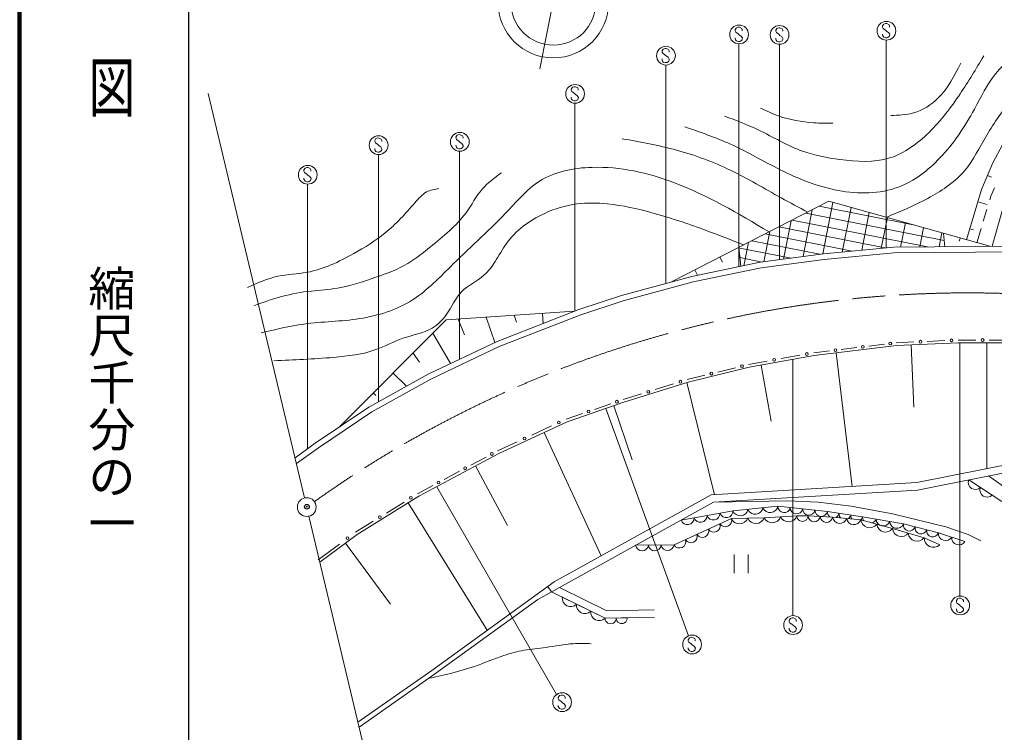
# Model space of a CAD drawing. Units: millimetres, scale not verified. Extents: x 40000 to 680000, y 20000 to 380000.
# Drawn here: x 40000 to 143854, y 241208 to 317119 of the extents above; entities that cross this region are included whole.
import ezdxf
from ezdxf.enums import TextEntityAlignment as Align

# ---------------------------------------------------------------- set-up
doc = ezdxf.new("R2010")
doc.units = ezdxf.units.MM
doc.header["$LTSCALE"] = 1000
doc.header["$PDMODE"] = 32
doc.header["$PDSIZE"] = 500
doc.linetypes.add('CHAIN', pattern=[18.5, 12, -1.5, 3.5, -1.5])
for name, color, linetype, lineweight in [('M-BGD', 7, 'Continuous', 13), ('M-BMK', 2, 'CHAIN', 13), ('M-BMK-SRVR', 3, 'Continuous', 13), ('M-STR-STRC', 7, 'Continuous', 13), ('M-TTL', 2, 'Continuous', 140), ('M-TTL-BAND', 7, 'Continuous', 25)]:
    doc.layers.add(name, color=color, linetype=linetype, lineweight=lineweight)
doc.layers.add('M-OTRS', color=6, linetype='Continuous')
doc.styles.add('@ＭＳ ゴシック', font='')
doc.styles.get('@ＭＳ ゴシック').set_extended_font_data('@MS Gothic')

msp = doc.modelspace()

# ---------------------------------------------------------------- linework, layer by layer
at = {"layer": 'M-BGD'}
for p, q in [((143679, 301864), (144695, 303783)), ((142475, 299004), (143679, 301864)), ((143539, 300332), (143110, 300513)), ((143459, 298305), (143841, 299211)), ((140869, 293666), (142475, 299004)), ((143347, 297933), (143459, 298305)), ((143605, 292974), (145313, 298970)), ((109435, 289174), (126213, 297763)), ((135173, 295258), (125181, 297234)), ((125559, 292165), (126643, 297643)), ((126213, 297763), (143350, 292972)), ((127637, 292364), (128575, 297103)), ((143086, 297419), (142088, 297719)), ((123465, 291881), (124449, 296860)), ((138502, 293580), (123744, 296499)), ((129715, 292562), (130507, 296563)), ((131793, 292761), (132439, 296022)), ((142660, 295646), (143031, 296881)), ((132161, 292796), (120871, 295028)), ((121370, 291601), (122181, 295699)), ((136702, 292917), (122308, 295764)), ((133858, 292893), (134370, 295482)), ((119276, 291320), (119912, 294538)), ((128685, 292464), (119435, 294293)), ((135900, 292910), (136302, 294942)), ((137943, 292927), (138234, 294402)), ((138428, 294348), (138564, 292932)), ((141631, 294724), (141224, 294846)), ((141971, 293357), (142421, 294854)), ((117156, 290909), (117644, 293377)), ((125259, 292122), (117998, 293558)), ((125638, 292173), (133118, 292887)), ((133118, 292887), (146731, 293000)), ((140089, 293505), (140187, 293856)), ((122187, 291710), (116562, 292823)), ((116627, 292856), (116820, 290840)), ((118911, 291271), (125638, 292173)), ((125706, 291577), (133149, 292287)), ((133149, 292287), (146726, 292400)), ((111616, 289767), (118911, 291271)), ((114887, 291275), (114607, 291822)), ((119116, 291298), (116731, 291770)), ((119011, 290679), (125706, 291577)), ((104140, 287738), (111616, 289767)), ((111755, 289183), (119011, 290679)), ((112225, 289892), (111937, 290455)), ((104312, 287163), (111755, 289183)), ((99584, 286232), (104140, 287738)), ((99787, 285667), (104312, 287163)), ((85464, 285143), (99117, 286050)), ((90872, 282852), (99584, 286232)), ((91110, 282300), (99787, 285667)), ((92925, 284887), (92705, 285624)), ((95770, 284752), (95698, 285823)), ((74051, 273729), (85464, 285143)), ((87389, 283541), (86718, 285226)), ((90635, 282739), (89712, 285425)), ((85895, 280478), (84041, 283720)), ((83542, 279356), (90872, 282852)), ((130460, 282349), (132130, 282553)), ((133383, 282706), (135268, 282787)), ((133408, 282407), (139987, 282691)), ((136682, 282848), (138567, 282930)), ((139981, 282991), (141876, 282991)), ((139987, 282691), (146603, 282691)), ((143044, 269314), (143043, 282691)), ((143297, 282991), (145193, 282991)), ((82590, 280646), (81920, 281599)), ((83816, 278822), (91110, 282300)), ((124614, 281636), (126284, 281840)), ((124658, 281339), (133408, 282407)), ((128708, 267406), (126975, 281622)), ((127537, 281993), (129207, 282196)), ((135276, 275855), (134989, 282475)), ((117660, 280388), (119647, 280745)), ((117723, 280094), (124658, 281339)), ((121137, 281012), (123124, 281369)), ((81211, 278065), (79799, 279477)), ((111214, 278494), (117723, 280094)), ((114397, 279585), (116262, 280044)), ((120058, 274356), (118987, 280321)), ((77220, 275856), (83542, 279356)), ((77533, 275343), (83816, 278822)), ((104385, 276360), (111214, 278494)), ((114034, 266524), (111097, 278465)), ((111133, 278783), (112998, 279242)), ((77942, 277091), (77677, 277356)), ((107713, 277714), (109667, 278325)), ((98339, 274297), (104385, 276360)), ((104292, 276645), (106247, 277256)), ((71505, 272021), (77220, 275856)), ((71848, 271528), (77533, 275343)), ((101260, 275610), (102992, 276201)), ((105274, 270232), (103308, 275992)), ((91048, 270918), (98339, 274297)), ((98227, 274576), (99960, 275167)), ((94571, 272881), (96660, 273849)), ((101958, 260019), (95872, 273153)), ((90914, 271186), (93003, 272155)), ((69347, 270462), (71505, 272021)), ((69497, 269831), (71848, 271528)), ((82547, 266365), (91048, 270918)), ((88075, 269666), (89697, 270535)), ((135564, 267818), (147579, 270221)), ((85236, 268145), (86858, 269014)), ((91989, 263242), (88585, 269598)), ((135667, 267023), (147612, 269412)), ((141109, 268111), (144639, 265803)), ((141109, 268111), (143605, 266480)), ((143225, 268534), (152448, 261892)), ((82397, 266625), (84020, 267494)), ((113677, 266502), (135564, 267818)), ((113906, 265714), (135667, 267023)), ((75968, 262275), (82547, 266365)), ((96957, 257252), (113677, 266502)), ((113906, 265714), (121828, 265887)), ((121828, 265887), (125074, 265713)), ((79098, 264574), (80983, 265746)), ((89821, 252089), (81393, 265647)), ((95213, 255373), (113906, 265714)), ((116000, 264805), (120781, 265294)), ((116000, 264805), (120781, 265294)), ((120781, 265294), (126051, 264736)), ((120781, 265294), (126051, 264736)), ((125074, 265713), (128599, 265294)), ((128599, 265294), (132996, 264491)), ((109718, 261176), (115826, 264003)), ((109718, 261176), (115826, 264003)), ((110473, 263815), (116000, 264805)), ((110473, 263815), (116000, 264805)), ((115826, 264003), (119315, 264072)), ((115826, 264003), (119315, 264072)), ((119315, 264072), (122805, 264282)), ((119315, 264072), (122805, 264282)), ((122805, 264282), (123992, 264282)), ((122805, 264282), (123992, 264282)), ((123992, 264282), (126609, 264142)), ((123992, 264282), (126609, 264142)), ((126051, 264736), (129785, 264177)), ((126051, 264736), (129785, 264177)), ((126609, 264142), (129611, 263863)), ((126609, 264142), (129611, 263863)), ((129611, 263863), (132996, 262921)), ((129611, 263863), (132996, 262921)), ((129785, 264177), (134148, 263410)), ((129785, 264177), (134148, 263410)), ((132996, 264491), (138684, 263096)), ((75799, 262523), (77684, 263695)), ((132996, 262921), (136346, 261944)), ((132996, 262921), (136346, 261944)), ((134148, 263410), (137882, 262467)), ((134148, 263410), (137882, 262467)), ((138684, 263096), (141058, 262293)), ((71994, 259346), (75968, 262275)), ((136346, 261944), (138021, 261176)), ((136346, 261944), (138021, 261176)), ((137882, 262467), (140709, 261560)), ((137882, 262467), (140709, 261560)), ((141058, 262293), (142384, 261630)), ((71816, 259587), (74092, 261265)), ((79512, 254875), (74729, 261362)), ((105628, 261135), (109718, 261176)), ((105628, 261135), (109718, 261176)), ((116129, 258163), (116128, 260163)), ((117628, 260163), (117629, 258163)), ((83928, 247825), (96957, 257252)), ((96683, 256186), (96271, 256756)), ((97534, 256657), (102545, 254170)), ((96683, 256186), (102366, 253366)), ((97819, 255622), (102366, 253366)), ((84218, 247418), (95213, 255373)), ((102366, 253366), (107631, 253477)), ((102366, 253366), (104740, 253416)), ((102545, 254170), (107614, 254277)), ((76055, 242294), (83928, 247825)), ((76179, 241770), (84218, 247418))]:
    msp.add_line(p, q, dxfattribs=at)
for centre in [(132757, 282629), (135975, 282818), (139274, 282961), (142587, 282991), (123869, 281502), (126910, 281916), (129833, 282273), (120392, 280878), (113698, 279414), (116961, 280216), (110400, 278554), (106980, 277485), (103642, 276423), (100610, 275389), (97444, 274212), (93787, 272518), (90306, 270861), (87467, 269340), (84628, 267820), (81690, 266186), (78391, 264135), (74946, 261894)]:
    msp.add_circle(centre, 150, dxfattribs=at)
for centre, radius, start, end in [((141822, 267840), 763, 159.17053, 314.48763), ((143070, 267024), 763, 159.17053, 314.48763), ((116773, 265120), 835, 202.16518, 349.50622), ((118367, 265283), 835, 202.16518, 349.50622), ((119960, 265446), 835, 202.16518, 349.50622), ((121447, 265289), 666, 179.61241, 348.2924), ((122764, 265150), 666, 179.61241, 348.2924), ((124082, 265010), 666, 179.61241, 348.2924), ((125399, 264871), 666, 179.61241, 348.2924), ((111145, 264048), 710, 199.10297, 1.20738), ((112526, 264295), 710, 199.10297, 1.20738), ((113908, 264543), 710, 199.10297, 1.20738), ((115182, 263790), 677, 211.40059, 18.27602), ((115290, 264790), 710, 199.10297, 1.20738), ((116691, 264355), 935, 202.12472, 340.16862), ((118436, 264389), 935, 202.12472, 340.16862), ((120168, 264461), 937, 204.49799, 342.37109), ((121913, 264566), 937, 204.49799, 342.37109), ((123399, 264275), 593, 179.35573, 0.64608), ((124649, 264305), 658, 181.99154, 351.9045), ((125958, 264235), 658, 181.99154, 351.9045), ((126678, 264672), 630, 174.22557, 234.69305), ((127376, 264245), 773, 187.63175, 341.74097), ((126678, 264672), 630, 296.74184, 348.76709), ((127922, 264486), 630, 174.22557, 222.10906), ((128876, 264105), 773, 187.63175, 341.74097), ((127922, 264486), 630, 307.26366, 348.76709), ((129167, 264300), 630, 174.22557, 213.38292), ((130549, 263958), 943, 185.77987, 323.1128), ((129167, 264300), 630, 315.81115, 348.76709), ((130539, 264201), 754, 181.81419, 214.06718), ((130539, 264201), 754, 294.82549, 338.22397), ((131993, 263945), 754, 181.81419, 338.22397), ((112739, 262659), 677, 211.40059, 18.27602), ((113961, 263225), 677, 211.40059, 18.27602), ((132242, 263487), 943, 185.77987, 323.1128), ((133447, 263689), 754, 181.81419, 338.22397), ((133927, 262998), 934, 184.70805, 322.77335), ((134780, 263295), 643, 169.70097, 341.97651), ((136025, 262980), 643, 169.70097, 341.97651), ((137270, 262666), 643, 169.70097, 341.97651), ((110297, 261529), 677, 211.40059, 18.27602), ((111518, 262094), 677, 211.40059, 18.27602), ((135602, 262509), 934, 184.70805, 322.77335), ((137353, 261930), 1007, 179.23196, 311.52273), ((138637, 262392), 759, 174.30157, 330.10826), ((140050, 261938), 759, 174.30157, 330.10826), ((106309, 261229), 687, 187.86143, 353.27491), ((107672, 261243), 687, 187.86143, 353.27491), ((109036, 261256), 687, 187.86143, 353.27491), ((98709, 255512), 896, 172.91792, 314.29895), ((100224, 254760), 896, 172.91792, 314.29895), ((101740, 254008), 896, 172.91792, 314.29895), ((104147, 253397), 594, 180.60369, 1.81871), ((102960, 253372), 594, 180.60369, 1.81871)]:
    msp.add_arc(centre, radius, start, end, dxfattribs=at)
for points, knots in [([(110860, 305682), (112510, 305122), (114160, 304561), (115740, 303846), (117545, 303028), (119259, 302007), (121039, 301117), (123001, 300137), (125043, 299315), (127230, 298914), (129364, 298522), (131637, 298531), (133631, 299281), (135306, 299911), (136784, 301065), (138038, 302377), (139520, 303927), (140689, 305697), (141711, 307571), (142418, 308868), (143055, 310213), (143967, 311349), (144513, 312029), (145158, 312633), (145803, 313238)], [0, 0, 0, 0, 1, 1, 1, 2, 2, 2, 3, 3, 3, 4, 4, 4, 5, 5, 5, 6, 6, 6, 7, 7, 7, 8, 8, 8, 8]), ([(115110, 306836), (116311, 306378), (117512, 305920), (118678, 305367), (120258, 304618), (121772, 303697), (123400, 303111), (124671, 302654), (126011, 302402), (127387, 302219), (129173, 301982), (131021, 301861), (132687, 302377), (134260, 302864), (135671, 303918), (136884, 305105), (138159, 306352), (139214, 307745), (140189, 309198), (141072, 310512), (141890, 311875), (142708, 313238)], [0, 0, 0, 0, 1, 1, 1, 2, 2, 2, 3, 3, 3, 4, 4, 4, 5, 5, 5, 6, 6, 6, 7, 7, 7, 7]), ([(132319, 296056), (133914, 296720), (135509, 297383), (137042, 298232), (138387, 298977), (139684, 299864), (140662, 301013), (141616, 302134), (142266, 303503), (143023, 304791), (143831, 306166), (144762, 307447), (145699, 308726), (146570, 309916), (147446, 311105), (148322, 312293)], [0, 0, 0, 0, 1, 1, 1, 2, 2, 2, 3, 3, 3, 4, 4, 4, 5, 5, 5, 5]), ([(132817, 306905), (133628, 306928), (134440, 306950), (135210, 307166), (136203, 307443), (137126, 308042), (137864, 308779), (138910, 309824), (139584, 311149), (140258, 312474)], [0, 0, 0, 0, 1, 1, 1, 2, 2, 2, 3, 3, 3, 3]), ([(118923, 307686), (119556, 307387), (120190, 307089), (120848, 306853), (122045, 306425), (123322, 306206), (124595, 306125), (125272, 306082), (125948, 306077), (126624, 306073)], [0, 0, 0, 0, 1, 1, 1, 2, 2, 2, 3, 3, 3, 3]), ([(104197, 304423), (106134, 304077), (108071, 303731), (109968, 303216), (111950, 302678), (113888, 301954), (115740, 301065), (117589, 300177), (119351, 299123), (121144, 298127), (122075, 297610), (123015, 297108), (123954, 296606)], [0, 0, 0, 0, 1, 1, 1, 2, 2, 2, 3, 3, 3, 4, 4, 4, 4]), ([(65738, 283750), (67253, 284118), (68769, 284487), (70303, 284694), (72263, 284959), (74254, 284959), (76232, 285271), (78210, 285584), (80175, 286209), (81846, 287265), (83472, 288294), (84818, 289732), (86200, 291096), (88173, 293041), (90218, 294835), (92129, 296867), (93158, 297961), (94147, 299124), (95382, 299910), (96991, 300935), (99015, 301321), (100996, 301379), (104021, 301469), (106944, 300795), (109706, 299753), (113264, 298410), (116555, 296457), (119845, 294503)], [0, 0, 0, 0, 1, 1, 1, 2, 2, 2, 3, 3, 3, 4, 4, 4, 5, 5, 5, 6, 6, 6, 7, 7, 7, 8, 8, 8, 9, 9, 9, 9]), ([(64951, 286635), (65939, 286998), (66928, 287361), (67942, 287632), (68971, 287908), (70027, 288090), (71090, 288210), (72019, 288314), (72954, 288372), (73870, 288524), (75263, 288756), (76614, 289207), (77963, 289679), (79141, 290091), (80317, 290519), (81373, 291148), (82227, 291656), (83003, 292296), (83787, 292932), (85153, 294041), (86543, 295139), (87564, 296552), (88161, 297378), (88631, 298311), (89296, 299071), (89879, 299737), (90610, 300270), (91342, 300802)], [0, 0, 0, 0, 1, 1, 1, 2, 2, 2, 3, 3, 3, 4, 4, 4, 5, 5, 5, 6, 6, 6, 7, 7, 7, 8, 8, 8, 9, 9, 9, 9]), ([(64269, 288577), (65333, 289060), (66398, 289543), (67522, 289784), (68534, 290000), (69595, 290020), (70617, 290203), (72375, 290518), (74020, 291316), (75602, 292197), (76785, 292857), (77934, 293564), (78960, 294401), (80107, 295337), (81101, 296436), (82108, 297601), (82491, 298045), (82875, 298498), (83367, 298756), (83759, 298961), (84219, 299042), (84679, 299123)], [0, 0, 0, 0, 1, 1, 1, 2, 2, 2, 3, 3, 3, 4, 4, 4, 5, 5, 5, 6, 6, 6, 7, 7, 7, 7]), ([(67094, 280782), (69204, 280873), (71313, 280964), (73443, 281146), (74984, 281278), (76537, 281458), (77970, 281979), (78936, 282330), (79848, 282835), (80832, 283176), (81881, 283539), (83013, 283714), (83954, 284269), (84541, 284614), (85054, 285107), (85463, 285674), (86044, 286479), (86414, 287434), (87076, 288119), (87749, 288816), (88723, 289234), (89470, 289889), (89944, 290303), (90326, 290813), (90667, 291346), (91076, 291986), (91425, 292660), (91864, 293271), (92854, 294649), (94305, 295709), (95870, 296445), (96985, 296970), (98156, 297331), (99357, 297486), (100439, 297626), (101544, 297598), (102635, 297486), (104242, 297321), (105818, 296974), (107371, 296550), (110701, 295640), (113921, 294379), (117140, 293119)], [0, 0, 0, 0, 1, 1, 1, 2, 2, 2, 3, 3, 3, 4, 4, 4, 5, 5, 5, 6, 6, 6, 7, 7, 7, 8, 8, 8, 9, 9, 9, 10, 10, 10, 11, 11, 11, 12, 12, 12, 13, 13, 13, 14, 14, 14, 14]), ([(83579, 246969), (85230, 247332), (86882, 247695), (88471, 248247), (89517, 248610), (90535, 249054), (91588, 249403), (92295, 249638), (93018, 249829), (93750, 249956), (94515, 250089), (95291, 250151), (96062, 250258), (97035, 250393), (98001, 250598), (98978, 250660), (99612, 250700), (100250, 250680), (100888, 250660)], [0, 0, 0, 0, 1, 1, 1, 2, 2, 2, 3, 3, 3, 4, 4, 4, 5, 5, 5, 6, 6, 6, 6])]:
    msp.add_open_spline(points, degree=3, knots=knots, dxfattribs=at)
at = {"layer": 'M-BMK'}
msp.add_arc((140984, 168013), 120000, 78.91734, 125.43414, dxfattribs=at)
at = {"layer": 'M-BMK-SRVR'}
for p, q in [((95420, 311880), (98324, 326437)), ((60110, 309254), (70368, 266177)), ((70831, 264231), (82163, 216640))]:
    msp.add_line(p, q, dxfattribs=at)
for centre, radius in [((96864, 318914), 5885), ((96864, 318914), 4520), ((70599, 265204), 1000)]:
    msp.add_circle(centre, radius, dxfattribs=at)
at = {"layer": 'M-OTRS'}
msp.add_point((70614, 265239), dxfattribs=at)
at = {"layer": 'M-STR-STRC'}
for p, q in [((116365, 316227), (116241, 316043)), ((116241, 316043), (116243, 315911)), ((116243, 315911), (116307, 315782)), ((116307, 315782), (116562, 315600)), ((116557, 316293), (116365, 316227)), ((116678, 316290), (116557, 316293)), ((116928, 316172), (116678, 316290)), ((116991, 316040), (116928, 316172)), ((116991, 315911), (116991, 316040)), ((120678, 316179), (120555, 315995)), ((120555, 315995), (120557, 315863)), ((120557, 315863), (120620, 315734)), ((120620, 315734), (120876, 315552)), ((120871, 316245), (120678, 316179)), ((120992, 316242), (120871, 316245)), ((121242, 316124), (120992, 316242)), ((121305, 315992), (121242, 316124)), ((121305, 315863), (121305, 315992)), ((132060, 316619), (131936, 316434)), ((131936, 316434), (131939, 316303)), ((131939, 316303), (132002, 316174)), ((132002, 316174), (132257, 315992)), ((132252, 316685), (132060, 316619)), ((132373, 316682), (132252, 316685)), ((132257, 315992), (132386, 315860)), ((132623, 316563), (132373, 316682)), ((132386, 315860), (132565, 315744)), ((132565, 315744), (132692, 315544)), ((132687, 316432), (132623, 316563)), ((132687, 316303), (132687, 316432)), ((116243, 315063), (116241, 315184)), ((116283, 314960), (116243, 315063)), ((116367, 314850), (116283, 314960)), ((116554, 314789), (116367, 314850)), ((116688, 314789), (116554, 314789)), ((116562, 315600), (116691, 315468)), ((116789, 314818), (116688, 314789)), ((116691, 315468), (116870, 315353)), ((116931, 314910), (116789, 314818)), ((116870, 315353), (116997, 315152)), ((116991, 315042), (116931, 314910)), ((116997, 315152), (116991, 315042)), ((120557, 315015), (120555, 315136)), ((120597, 314912), (120557, 315015)), ((120681, 314802), (120597, 314912)), ((120868, 314741), (120681, 314802)), ((121002, 314741), (120868, 314741)), ((120876, 315552), (121005, 315421)), ((121102, 314770), (121002, 314741)), ((121005, 315421), (121184, 315305)), ((121245, 314862), (121102, 314770)), ((121184, 315305), (121310, 315105)), ((121305, 314994), (121245, 314862)), ((121310, 315105), (121305, 314994)), ((131939, 315455), (131936, 315576)), ((131978, 315352), (131939, 315455)), ((132062, 315241), (131978, 315352)), ((132249, 315181), (132062, 315241)), ((132384, 315181), (132249, 315181)), ((132322, 292811), (132322, 314922)), ((132484, 315210), (132384, 315181)), ((132626, 315302), (132484, 315210)), ((132687, 315434), (132626, 315302)), ((132692, 315544), (132687, 315434)), ((108576, 313966), (108452, 313782)), ((108452, 313782), (108455, 313650)), ((108455, 313650), (108518, 313521)), ((108768, 314032), (108576, 313966)), ((108889, 314029), (108768, 314032)), ((109139, 313911), (108889, 314029)), ((109203, 313779), (109139, 313911)), ((109203, 313650), (109203, 313779)), ((116627, 290800), (116627, 314530)), ((120941, 291543), (120941, 314482)), ((108455, 312802), (108452, 312923)), ((108494, 312699), (108455, 312802)), ((108579, 312589), (108494, 312699)), ((108518, 313521), (108773, 313339)), ((108773, 313339), (108902, 313207)), ((108902, 313207), (109082, 313092)), ((109142, 312649), (109000, 312557)), ((109082, 313092), (109208, 312891)), ((109203, 312781), (109142, 312649)), ((109208, 312891), (109203, 312781)), ((108766, 312528), (108579, 312589)), ((108900, 312528), (108766, 312528)), ((108839, 289013), (108838, 312269)), ((109000, 312557), (108900, 312528)), ((98896, 309898), (98773, 309714)), ((98773, 309714), (98775, 309582)), ((98775, 309582), (98839, 309453)), ((99089, 309964), (98896, 309898)), ((99210, 309961), (99089, 309964)), ((99460, 309843), (99210, 309961)), ((99523, 309711), (99460, 309843)), ((99523, 309582), (99523, 309711)), ((98775, 308734), (98773, 308855)), ((98815, 308632), (98775, 308734)), ((98899, 308521), (98815, 308632)), ((98839, 309453), (99094, 309272)), ((99086, 308460), (98899, 308521)), ((99220, 308460), (99086, 308460)), ((99094, 309272), (99223, 309140)), ((99320, 308489), (99220, 308460)), ((99223, 309140), (99402, 309024)), ((99463, 308582), (99320, 308489)), ((99402, 309024), (99528, 308824)), ((99523, 308713), (99463, 308582)), ((99528, 308824), (99523, 308713)), ((99159, 286067), (99159, 308202)), ((77970, 304439), (77846, 304254)), ((78162, 304504), (77970, 304439)), ((78283, 304502), (78162, 304504)), ((78533, 304383), (78283, 304502)), ((78596, 304252), (78533, 304383)), ((86616, 304794), (86492, 304609)), ((86492, 304609), (86495, 304478)), ((86495, 304478), (86558, 304348)), ((86558, 304348), (86814, 304167)), ((86808, 304859), (86616, 304794)), ((86929, 304857), (86808, 304859)), ((87180, 304738), (86929, 304857)), ((87243, 304607), (87180, 304738)), ((87243, 304478), (87243, 304607)), ((77846, 304254), (77848, 304123)), ((77848, 303275), (77846, 303396)), ((77848, 304123), (77912, 303994)), ((77888, 303172), (77848, 303275)), ((77912, 303994), (78167, 303812)), ((78167, 303812), (78296, 303680)), ((78296, 303680), (78475, 303564)), ((78475, 303564), (78602, 303364)), ((78596, 303254), (78536, 303122)), ((78596, 304123), (78596, 304252)), ((78602, 303364), (78596, 303254)), ((86495, 303630), (86492, 303751)), ((86534, 303527), (86495, 303630)), ((86619, 303416), (86534, 303527)), ((86806, 303356), (86619, 303416)), ((86940, 303356), (86806, 303356)), ((86814, 304167), (86943, 304035)), ((87040, 303385), (86940, 303356)), ((86943, 304035), (87122, 303919)), ((87182, 303477), (87040, 303385)), ((87122, 303919), (87248, 303719)), ((87243, 303608), (87182, 303477)), ((87248, 303719), (87243, 303608)), ((77972, 303061), (77888, 303172)), ((78159, 303001), (77972, 303061)), ((78294, 303001), (78159, 303001)), ((78232, 276416), (78232, 302742)), ((78394, 303030), (78294, 303001)), ((78536, 303122), (78394, 303030)), ((86879, 280947), (86878, 303097)), ((70422, 301283), (70298, 301098)), ((70614, 301348), (70422, 301283)), ((70736, 301346), (70614, 301348)), ((70986, 301227), (70736, 301346)), ((71049, 301096), (70986, 301227)), ((70298, 301098), (70301, 300967)), ((70301, 300119), (70298, 300240)), ((70301, 300967), (70364, 300838)), ((70364, 300838), (70620, 300656)), ((70620, 300656), (70749, 300524)), ((70749, 300524), (70928, 300408)), ((70928, 300408), (71054, 300208)), ((71049, 300967), (71049, 301096)), ((71054, 300208), (71049, 300098)), ((70341, 300016), (70301, 300119)), ((70425, 299905), (70341, 300016)), ((70612, 299845), (70425, 299905)), ((70746, 299845), (70612, 299845)), ((70685, 271429), (70684, 299586)), ((70846, 299874), (70746, 299845)), ((70988, 299966), (70846, 299874)), ((71049, 300098), (70988, 299966)), ((140166, 282691), (140167, 255736)), ((122368, 280928), (122368, 253647)), ((102448, 275699), (111256, 251499)), ((84440, 267379), (97217, 245249)), ((140108, 255499), (139916, 255433)), ((140229, 255496), (140108, 255499)), ((140479, 255378), (140229, 255496)), ((139916, 255433), (139792, 255249)), ((139792, 255249), (139795, 255117)), ((139795, 255117), (139858, 254988)), ((139858, 254988), (140113, 254806)), ((140113, 254806), (140242, 254675)), ((140242, 254675), (140422, 254559)), ((140422, 254559), (140548, 254359)), ((140543, 255246), (140479, 255378)), ((140543, 255117), (140543, 255246)), ((122310, 253410), (122118, 253344)), ((122431, 253408), (122310, 253410)), ((122681, 253289), (122431, 253408)), ((139795, 254269), (139792, 254390)), ((139834, 254166), (139795, 254269)), ((139919, 254056), (139834, 254166)), ((140106, 253995), (139919, 254056)), ((140240, 253995), (140106, 253995)), ((140340, 254024), (140240, 253995)), ((140482, 254116), (140340, 254024)), ((140543, 254248), (140482, 254116)), ((140548, 254359), (140543, 254248)), ((122118, 253344), (121994, 253160)), ((121994, 253160), (121996, 253028)), ((121996, 253028), (122060, 252899)), ((122060, 252899), (122315, 252718)), ((122315, 252718), (122444, 252586)), ((122444, 252586), (122623, 252470)), ((122623, 252470), (122750, 252270)), ((122744, 253157), (122681, 253289)), ((122744, 253028), (122744, 253157)), ((111552, 251340), (111359, 251274)), ((111673, 251337), (111552, 251340)), ((111923, 251219), (111673, 251337)), ((121996, 252180), (121994, 252302)), ((122036, 252078), (121996, 252180)), ((122120, 251967), (122036, 252078)), ((122307, 251907), (122120, 251967)), ((122441, 251907), (122307, 251907)), ((122542, 251936), (122441, 251907)), ((122684, 252028), (122542, 251936)), ((122744, 252159), (122684, 252028)), ((122750, 252270), (122744, 252159)), ((111359, 251274), (111236, 251090)), ((111236, 251090), (111238, 250958)), ((111238, 250958), (111302, 250829)), ((111302, 250829), (111557, 250647)), ((111557, 250647), (111686, 250516)), ((111686, 250516), (111865, 250400)), ((111865, 250400), (111992, 250200)), ((111986, 251087), (111923, 251219)), ((111986, 250958), (111986, 251087)), ((111238, 250110), (111236, 250231)), ((111278, 250007), (111238, 250110)), ((111362, 249897), (111278, 250007)), ((111549, 249836), (111362, 249897)), ((111683, 249836), (111549, 249836)), ((111783, 249865), (111683, 249836)), ((111926, 249957), (111783, 249865)), ((111986, 250089), (111926, 249957)), ((111992, 250200), (111986, 250089)), ((97513, 245131), (97389, 244947)), ((97705, 245197), (97513, 245131)), ((97827, 245194), (97705, 245197)), ((98077, 245076), (97827, 245194)), ((97389, 244947), (97392, 244815)), ((97392, 243967), (97389, 244088)), ((97392, 244815), (97455, 244686)), ((97455, 244686), (97711, 244504)), ((97711, 244504), (97840, 244373)), ((97840, 244373), (98019, 244257)), ((98019, 244257), (98145, 244057)), ((98140, 244944), (98077, 245076)), ((98140, 244815), (98140, 244944)), ((98145, 244057), (98140, 243946)), ((97432, 243865), (97392, 243967)), ((97516, 243754), (97432, 243865)), ((97703, 243693), (97516, 243754)), ((97837, 243693), (97703, 243693)), ((97937, 243722), (97837, 243693)), ((98079, 243815), (97937, 243722)), ((98140, 243946), (98079, 243815))]:
    msp.add_line(p, q, dxfattribs=at)
for centre in [(132343, 315922), (116648, 315530), (120962, 315482), (108859, 313269), (99180, 309201), (78253, 303742), (86900, 304097), (70706, 300586), (140199, 254736), (122401, 252647), (111643, 250577), (97797, 244434)]:
    msp.add_circle(centre, 1000, dxfattribs=at)
at = {"layer": 'M-TTL'}
msp.add_line((40000, 380000), (40000, 20000), dxfattribs=at)
at = {"layer": 'M-TTL-BAND'}
msp.add_line((58000, 370000), (58000, 20000), dxfattribs=at)

# ---------------------------------------------------------------- texts
at = {"layer": 'M-TTL-BAND', "style": '@ＭＳ ゴシック', "width": 1.4}
msp.add_text('平  面  図', height=3666, rotation=270, dxfattribs=at).set_placement((49777, 306475), align=Align.MIDDLE_RIGHT)
at = {"layer": 'M-TTL-BAND', "style": '@ＭＳ ゴシック'}
msp.add_text('縮尺千分の一', height=3666, rotation=270, dxfattribs=at).set_placement((49777, 261030), align=Align.MIDDLE_RIGHT)

doc.saveas('drawing.dxf')
